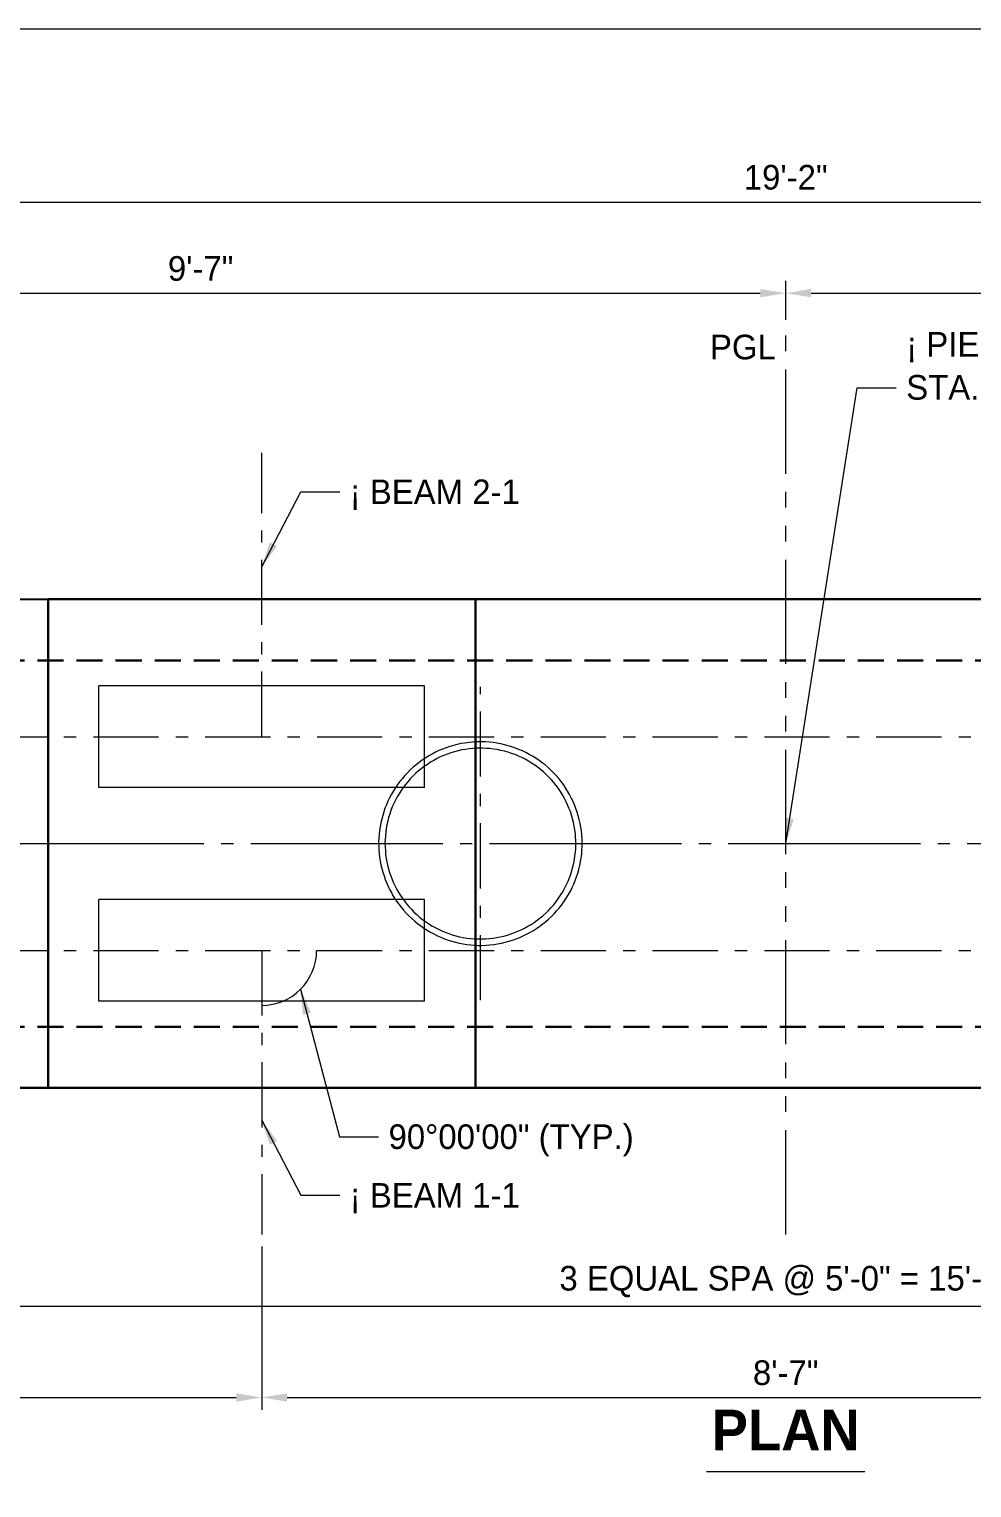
# Model space of a CAD drawing. Extents: x -1 to 861, y -26 to 2.
# Drawn here: x 246.72 to 254.44, y -10.95 to 1 of the extents above; entities that cross this region are included whole.
import ezdxf
from ezdxf.enums import TextEntityAlignment as Align

# ---------------------------------------------------------------- set-up
doc = ezdxf.new("R2010")
doc.units = 21
doc.header["$MEASUREMENT"] = 0
for name, pattern in [('DGN2', [0.12, 0.08, -0.04]), ('DGN4', [0.336, 0.2, -0.053, 0.03, -0.053]), ('DGN6', [0.584, 0.32, -0.056, 0.048, -0.056, 0.048, -0.056]), ('DGN7', [0.726, 0.59, -0.053, 0.03, -0.053])]:
    doc.linetypes.add(name, pattern=pattern)
for name, color, linetype, lineweight in [('BaseLineSurveyPGL', 1, 'DGN6', 9), ('BearingPadMisc', 5, 'Continuous', 15), ('Border', 7, 'Continuous', 15), ('CL_Major', 1, 'DGN7', 9), ('CL_Minor', 7, 'DGN4', 9), ('Dimension', 7, 'Continuous', 9), ('Leader', 7, 'Continuous', 9), ('PileSteel_h', 30, 'DGN2', 15), ('SubStrConc', 3, 'Continuous', 30), ('SubStrConc2', 3, 'Continuous', 30), ('SubStrConc_h', 3, 'DGN2', 30), ('TextStructures', 7, 'Continuous', 9)]:
    doc.layers.add(name, color=color, linetype=linetype, lineweight=lineweight)
doc.styles.add('FDOT Bold (Large)', font='FDOTBold.ttf')
doc.styles.add('FDOT Structures', font='FDOT.ttf')
doc.styles.add('FDOT Structures Annotation', font='FDOT.ttf')

msp = doc.modelspace()

# ---------------------------------------------------------------- linework, layer by layer
at = {"layer": 'BaseLineSurveyPGL', "ltscale": 2.666667}
msp.add_line((252.917, -8.87), (252.917, -1.482), dxfattribs=at)
at = {"layer": 'BearingPadMisc'}
for points in [[(249.958, -4.378), (247.292, -4.378)], [(247.292, -5.211), (247.292, -4.378)], [(249.958, -5.211), (249.958, -4.378)], [(249.958, -5.211), (247.292, -5.211)], [(249.958, -6.128), (247.292, -6.128)], [(247.292, -6.961), (247.292, -6.128)], [(249.958, -6.961), (249.958, -6.128)], [(249.958, -6.961), (247.292, -6.961)]]:
    msp.add_lwpolyline(points, dxfattribs=at)
at = {"layer": 'Border'}
msp.add_lwpolyline([(239, -25.667), (281.267, -25.667), (281.267, 1), (239, 1)], close=True, dxfattribs=at)
at = {"layer": 'CL_Major', "ltscale": 2.666667}
msp.add_line((242.667, -5.669), (263.167, -5.669), dxfattribs=at)
at = {"layer": 'CL_Minor', "ltscale": 2.666667}
for p, q in [((248.625, -4.795), (248.625, -2.469)), ((250.417, -6.953), (250.417, -4.386)), ((242.667, -4.795), (263.167, -4.795)), ((242.667, -6.545), (263.167, -6.545)), ((248.625, -6.545), (248.625, -8.87))]:
    msp.add_line(p, q, dxfattribs=at)
at = {"layer": 'Dimension'}
for p, q in [((243.542, -0.416), (262.292, -0.416)), ((252.917, -1.381), (252.917, -1.061)), ((252.917, -1.381), (252.917, -1.061)), ((243.542, -1.162), (252.708, -1.162)), ((253.125, -1.162), (262.292, -1.162)), ((248.625, -8.97), (248.625, -10.306)), ((248.625, -8.97), (248.625, -10.306)), ((245.625, -9.459), (260.208, -9.459)), ((243.542, -10.206), (248.417, -10.206)), ((248.833, -10.206), (257, -10.206))]:
    msp.add_line(p, q, dxfattribs=at)
msp.add_arc((248.625, -6.545), 0.45, 270, 360, dxfattribs=at)
for points in [[(252.708, -1.128), (252.917, -1.162), (252.708, -1.196)], [(253.125, -1.196), (252.917, -1.162), (253.125, -1.128)], [(248.417, -10.171), (248.625, -10.206), (248.417, -10.24)], [(248.833, -10.24), (248.625, -10.206), (248.833, -10.171)]]:
    msp.add_solid(points, dxfattribs=at)
at = {"layer": 'Leader'}
for points in [[(252.917, -5.669), (253.503, -1.936), (253.823, -1.936)], [(248.625, -3.403), (248.945, -2.789), (249.265, -2.789)], [(248.943, -6.863), (249.263, -8.07), (249.583, -8.07)], [(248.625, -7.936), (248.945, -8.55), (249.265, -8.55)]]:
    msp.add_lwpolyline(points, dxfattribs=at)
for points in [[(248.625, -3.403), (248.691, -3.202), (248.752, -3.234)], [(252.917, -5.669), (252.915, -5.458), (252.983, -5.469)], [(248.943, -6.863), (249.03, -7.055), (248.963, -7.073)], [(248.625, -7.936), (248.752, -8.105), (248.691, -8.137)]]:
    msp.add_solid(points, dxfattribs=at)
at = {"layer": 'PileSteel_h', "ltscale": 2.666667}
for points in [[(250.417, -4.836), (250.385, -4.837), (250.353, -4.839), (250.321, -4.842), (250.29, -4.846), (250.258, -4.851), (250.227, -4.858), (250.197, -4.866), (250.166, -4.875), (250.136, -4.885), (250.106, -4.896), (250.077, -4.908), (250.048, -4.922), (250.02, -4.936), (249.993, -4.952), (249.966, -4.969), (249.939, -4.986), (249.914, -5.005), (249.889, -5.025), (249.865, -5.045), (249.841, -5.066), (249.819, -5.089), (249.797, -5.112), (249.777, -5.136), (249.757, -5.16), (249.738, -5.186), (249.72, -5.212), (249.704, -5.238), (249.688, -5.266), (249.673, -5.294), (249.659, -5.322), (249.647, -5.351), (249.635, -5.38), (249.625, -5.41), (249.616, -5.44), (249.608, -5.47), (249.601, -5.501), (249.595, -5.532), (249.59, -5.563), (249.587, -5.594), (249.585, -5.625), (249.583, -5.657), (249.584, -5.688), (249.585, -5.72), (249.587, -5.751), (249.591, -5.782), (249.596, -5.813), (249.602, -5.844), (249.609, -5.874), (249.617, -5.904), (249.627, -5.934), (249.637, -5.964), (249.649, -5.993), (249.661, -6.021), (249.675, -6.049), (249.69, -6.077), (249.695, -6.086), (249.711, -6.113), (249.729, -6.14), (249.747, -6.166), (249.767, -6.191), (249.787, -6.216), (249.809, -6.239), (249.831, -6.262), (249.854, -6.284), (249.878, -6.305), (249.902, -6.325), (249.928, -6.344), (249.954, -6.362), (249.98, -6.379), (250.008, -6.395), (250.035, -6.41), (250.064, -6.424), (250.093, -6.437), (250.122, -6.449), (250.152, -6.46), (250.182, -6.469), (250.213, -6.477), (250.243, -6.485), (250.274, -6.491), (250.306, -6.495), (250.337, -6.499), (250.368, -6.501), (250.4, -6.503), (250.432, -6.503), (250.463, -6.501), (250.494, -6.499), (250.526, -6.496), (250.557, -6.491), (250.588, -6.485), (250.618, -6.478), (250.649, -6.47), (250.679, -6.46), (250.708, -6.45), (250.738, -6.438), (250.766, -6.426), (250.795, -6.412), (250.822, -6.397), (250.85, -6.382), (250.876, -6.365), (250.902, -6.347), (250.927, -6.328), (250.951, -6.309), (250.975, -6.288), (250.998, -6.267), (251.02, -6.244), (251.041, -6.221), (251.061, -6.198), (251.081, -6.173), (251.099, -6.148), (251.116, -6.122), (251.133, -6.095), (251.138, -6.086), (251.154, -6.058), (251.168, -6.03), (251.181, -6.001), (251.193, -5.971), (251.204, -5.941), (251.214, -5.911), (251.223, -5.881), (251.23, -5.85), (251.237, -5.819), (251.242, -5.787), (251.246, -5.756), (251.248, -5.724), (251.25, -5.692), (251.25, -5.661), (251.249, -5.629), (251.247, -5.598), (251.244, -5.566), (251.239, -5.535), (251.233, -5.504), (251.226, -5.473), (251.218, -5.442), (251.209, -5.412), (251.199, -5.382), (251.187, -5.353), (251.175, -5.324), (251.161, -5.295), (251.147, -5.267), (251.131, -5.24), (251.114, -5.213), (251.096, -5.187), (251.078, -5.162), (251.058, -5.137), (251.037, -5.113), (251.016, -5.09), (250.994, -5.068), (250.971, -5.047), (250.947, -5.026), (250.922, -5.007), (250.897, -4.988), (250.871, -4.971), (250.844, -4.954), (250.817, -4.939), (250.789, -4.924), (250.761, -4.911), (250.732, -4.898), (250.703, -4.887), (250.673, -4.877), (250.643, -4.868), (250.613, -4.86), (250.583, -4.853), (250.552, -4.847), (250.521, -4.843), (250.49, -4.839), (250.459, -4.837), (250.438, -4.836), (250.417, -4.836)], [(250.417, -4.836), (250.385, -4.837), (250.353, -4.839), (250.321, -4.842), (250.29, -4.846), (250.258, -4.851), (250.227, -4.858), (250.197, -4.866), (250.166, -4.875), (250.136, -4.885), (250.106, -4.896), (250.077, -4.908), (250.048, -4.922), (250.02, -4.936), (249.993, -4.952), (249.966, -4.969), (249.939, -4.986), (249.914, -5.005), (249.889, -5.025), (249.865, -5.045), (249.841, -5.066), (249.819, -5.089), (249.797, -5.112), (249.777, -5.136), (249.757, -5.16), (249.738, -5.186), (249.72, -5.212), (249.704, -5.238), (249.688, -5.266), (249.673, -5.294), (249.659, -5.322), (249.647, -5.351), (249.635, -5.38), (249.625, -5.41), (249.616, -5.44), (249.608, -5.47), (249.601, -5.501), (249.595, -5.532), (249.59, -5.563), (249.587, -5.594), (249.585, -5.625), (249.583, -5.657), (249.584, -5.688), (249.585, -5.72), (249.587, -5.751), (249.591, -5.782), (249.596, -5.813), (249.602, -5.844), (249.609, -5.874), (249.617, -5.904), (249.627, -5.934), (249.637, -5.964), (249.649, -5.993), (249.661, -6.021), (249.675, -6.049), (249.69, -6.077), (249.695, -6.086), (249.711, -6.113), (249.729, -6.14), (249.747, -6.166), (249.767, -6.191), (249.787, -6.216), (249.809, -6.239), (249.831, -6.262), (249.854, -6.284), (249.878, -6.305), (249.902, -6.325), (249.928, -6.344), (249.954, -6.362), (249.98, -6.379), (250.008, -6.395), (250.035, -6.41), (250.064, -6.424), (250.093, -6.437), (250.122, -6.449), (250.152, -6.46), (250.182, -6.469), (250.213, -6.477), (250.243, -6.485), (250.274, -6.491), (250.306, -6.495), (250.337, -6.499), (250.368, -6.501), (250.4, -6.503), (250.432, -6.503), (250.463, -6.501), (250.494, -6.499), (250.526, -6.496), (250.557, -6.491), (250.588, -6.485), (250.618, -6.478), (250.649, -6.47), (250.679, -6.46), (250.708, -6.45), (250.738, -6.438), (250.766, -6.426), (250.795, -6.412), (250.822, -6.397), (250.85, -6.382), (250.876, -6.365), (250.902, -6.347), (250.927, -6.328), (250.951, -6.309), (250.975, -6.288), (250.998, -6.267), (251.02, -6.244), (251.041, -6.221), (251.061, -6.198), (251.081, -6.173), (251.099, -6.148), (251.116, -6.122), (251.133, -6.095), (251.138, -6.086), (251.154, -6.058), (251.168, -6.03), (251.181, -6.001), (251.193, -5.971), (251.204, -5.941), (251.214, -5.911), (251.223, -5.881), (251.23, -5.85), (251.237, -5.819), (251.242, -5.787), (251.246, -5.756), (251.248, -5.724), (251.25, -5.692), (251.25, -5.661), (251.249, -5.629), (251.247, -5.598), (251.244, -5.566), (251.239, -5.535), (251.233, -5.504), (251.226, -5.473), (251.218, -5.442), (251.209, -5.412), (251.199, -5.382), (251.187, -5.353), (251.175, -5.324), (251.161, -5.295), (251.147, -5.267), (251.131, -5.24), (251.114, -5.213), (251.096, -5.187), (251.078, -5.162), (251.058, -5.137), (251.037, -5.113), (251.016, -5.09), (250.994, -5.068), (250.971, -5.047), (250.947, -5.026), (250.922, -5.007), (250.897, -4.988), (250.871, -4.971), (250.844, -4.954), (250.817, -4.939), (250.789, -4.924), (250.761, -4.911), (250.732, -4.898), (250.703, -4.887), (250.673, -4.877), (250.643, -4.868), (250.613, -4.86), (250.583, -4.853), (250.552, -4.847), (250.521, -4.843), (250.49, -4.839), (250.459, -4.837), (250.438, -4.836), (250.417, -4.836)], [(250.417, -4.836), (250.385, -4.837), (250.353, -4.839), (250.321, -4.842), (250.29, -4.846), (250.258, -4.851), (250.227, -4.858), (250.197, -4.866), (250.166, -4.875), (250.136, -4.885), (250.106, -4.896), (250.077, -4.908), (250.048, -4.922), (250.02, -4.936), (249.993, -4.952), (249.966, -4.969), (249.939, -4.986), (249.914, -5.005), (249.889, -5.025), (249.865, -5.045), (249.841, -5.066), (249.819, -5.089), (249.797, -5.112), (249.777, -5.136), (249.757, -5.16), (249.738, -5.186), (249.72, -5.212), (249.704, -5.238), (249.688, -5.266), (249.673, -5.294), (249.659, -5.322), (249.647, -5.351), (249.635, -5.38), (249.625, -5.41), (249.616, -5.44), (249.608, -5.47), (249.601, -5.501), (249.595, -5.532), (249.59, -5.563), (249.587, -5.594), (249.585, -5.625), (249.583, -5.657), (249.584, -5.688), (249.585, -5.72), (249.587, -5.751), (249.591, -5.782), (249.596, -5.813), (249.602, -5.844), (249.609, -5.874), (249.617, -5.904), (249.627, -5.934), (249.637, -5.964), (249.649, -5.993), (249.661, -6.021), (249.675, -6.049), (249.69, -6.077), (249.695, -6.086), (249.711, -6.113), (249.729, -6.14), (249.747, -6.166), (249.767, -6.191), (249.787, -6.216), (249.809, -6.239), (249.831, -6.262), (249.854, -6.284), (249.878, -6.305), (249.902, -6.325), (249.928, -6.344), (249.954, -6.362), (249.98, -6.379), (250.008, -6.395), (250.035, -6.41), (250.064, -6.424), (250.093, -6.437), (250.122, -6.449), (250.152, -6.46), (250.182, -6.469), (250.213, -6.477), (250.243, -6.485), (250.274, -6.491), (250.306, -6.495), (250.337, -6.499), (250.368, -6.501), (250.4, -6.503), (250.432, -6.503), (250.463, -6.501), (250.494, -6.499), (250.526, -6.496), (250.557, -6.491), (250.588, -6.485), (250.618, -6.478), (250.649, -6.47), (250.679, -6.46), (250.708, -6.45), (250.738, -6.438), (250.766, -6.426), (250.795, -6.412), (250.822, -6.397), (250.85, -6.382), (250.876, -6.365), (250.902, -6.347), (250.927, -6.328), (250.951, -6.309), (250.975, -6.288), (250.998, -6.267), (251.02, -6.244), (251.041, -6.221), (251.061, -6.198), (251.081, -6.173), (251.099, -6.148), (251.116, -6.122), (251.133, -6.095), (251.138, -6.086), (251.154, -6.058), (251.168, -6.03), (251.181, -6.001), (251.193, -5.971), (251.204, -5.941), (251.214, -5.911), (251.223, -5.881), (251.23, -5.85), (251.237, -5.819), (251.242, -5.787), (251.246, -5.756), (251.248, -5.724), (251.25, -5.692), (251.25, -5.661), (251.249, -5.629), (251.247, -5.598), (251.244, -5.566), (251.239, -5.535), (251.233, -5.504), (251.226, -5.473), (251.218, -5.442), (251.209, -5.412), (251.199, -5.382), (251.187, -5.353), (251.175, -5.324), (251.161, -5.295), (251.147, -5.267), (251.131, -5.24), (251.114, -5.213), (251.096, -5.187), (251.078, -5.162), (251.058, -5.137), (251.037, -5.113), (251.016, -5.09), (250.994, -5.068), (250.971, -5.047), (250.947, -5.026), (250.922, -5.007), (250.897, -4.988), (250.871, -4.971), (250.844, -4.954), (250.817, -4.939), (250.789, -4.924), (250.761, -4.911), (250.732, -4.898), (250.703, -4.887), (250.673, -4.877), (250.643, -4.868), (250.613, -4.86), (250.583, -4.853), (250.552, -4.847), (250.521, -4.843), (250.49, -4.839), (250.459, -4.837), (250.438, -4.836), (250.417, -4.836)], [(250.417, -4.836), (250.385, -4.837), (250.353, -4.839), (250.321, -4.842), (250.29, -4.846), (250.258, -4.851), (250.227, -4.858), (250.197, -4.866), (250.166, -4.875), (250.136, -4.885), (250.106, -4.896), (250.077, -4.908), (250.048, -4.922), (250.02, -4.936), (249.993, -4.952), (249.966, -4.969), (249.939, -4.986), (249.914, -5.005), (249.889, -5.025), (249.865, -5.045), (249.841, -5.066), (249.819, -5.089), (249.797, -5.112), (249.777, -5.136), (249.757, -5.16), (249.738, -5.186), (249.72, -5.212), (249.704, -5.238), (249.688, -5.266), (249.673, -5.294), (249.659, -5.322), (249.647, -5.351), (249.635, -5.38), (249.625, -5.41), (249.616, -5.44), (249.608, -5.47), (249.601, -5.501), (249.595, -5.532), (249.59, -5.563), (249.587, -5.594), (249.585, -5.625), (249.583, -5.657), (249.584, -5.688), (249.585, -5.72), (249.587, -5.751), (249.591, -5.782), (249.596, -5.813), (249.602, -5.844), (249.609, -5.874), (249.617, -5.904), (249.627, -5.934), (249.637, -5.964), (249.649, -5.993), (249.661, -6.021), (249.675, -6.049), (249.69, -6.077), (249.695, -6.086), (249.711, -6.113), (249.729, -6.14), (249.747, -6.166), (249.767, -6.191), (249.787, -6.216), (249.809, -6.239), (249.831, -6.262), (249.854, -6.284), (249.878, -6.305), (249.902, -6.325), (249.928, -6.344), (249.954, -6.362), (249.98, -6.379), (250.008, -6.395), (250.035, -6.41), (250.064, -6.424), (250.093, -6.437), (250.122, -6.449), (250.152, -6.46), (250.182, -6.469), (250.213, -6.477), (250.243, -6.485), (250.274, -6.491), (250.306, -6.495), (250.337, -6.499), (250.368, -6.501), (250.4, -6.503), (250.432, -6.503), (250.463, -6.501), (250.494, -6.499), (250.526, -6.496), (250.557, -6.491), (250.588, -6.485), (250.618, -6.478), (250.649, -6.47), (250.679, -6.46), (250.708, -6.45), (250.738, -6.438), (250.766, -6.426), (250.795, -6.412), (250.822, -6.397), (250.85, -6.382), (250.876, -6.365), (250.902, -6.347), (250.927, -6.328), (250.951, -6.309), (250.975, -6.288), (250.998, -6.267), (251.02, -6.244), (251.041, -6.221), (251.061, -6.198), (251.081, -6.173), (251.099, -6.148), (251.116, -6.122), (251.133, -6.095), (251.138, -6.086), (251.154, -6.058), (251.168, -6.03), (251.181, -6.001), (251.193, -5.971), (251.204, -5.941), (251.214, -5.911), (251.223, -5.881), (251.23, -5.85), (251.237, -5.819), (251.242, -5.787), (251.246, -5.756), (251.248, -5.724), (251.25, -5.692), (251.25, -5.661), (251.249, -5.629), (251.247, -5.598), (251.244, -5.566), (251.239, -5.535), (251.233, -5.504), (251.226, -5.473), (251.218, -5.442), (251.209, -5.412), (251.199, -5.382), (251.187, -5.353), (251.175, -5.324), (251.161, -5.295), (251.147, -5.267), (251.131, -5.24), (251.114, -5.213), (251.096, -5.187), (251.078, -5.162), (251.058, -5.137), (251.037, -5.113), (251.016, -5.09), (250.994, -5.068), (250.971, -5.047), (250.947, -5.026), (250.922, -5.007), (250.897, -4.988), (250.871, -4.971), (250.844, -4.954), (250.817, -4.939), (250.789, -4.924), (250.761, -4.911), (250.732, -4.898), (250.703, -4.887), (250.673, -4.877), (250.643, -4.868), (250.613, -4.86), (250.583, -4.853), (250.552, -4.847), (250.521, -4.843), (250.49, -4.839), (250.459, -4.837), (250.438, -4.836), (250.417, -4.836)], [(250.417, -4.836), (250.385, -4.837), (250.353, -4.839), (250.321, -4.842), (250.29, -4.846), (250.258, -4.851), (250.227, -4.858), (250.197, -4.866), (250.166, -4.875), (250.136, -4.885), (250.106, -4.896), (250.077, -4.908), (250.048, -4.922), (250.02, -4.936), (249.993, -4.952), (249.966, -4.969), (249.939, -4.986), (249.914, -5.005), (249.889, -5.025), (249.865, -5.045), (249.841, -5.066), (249.819, -5.089), (249.797, -5.112), (249.777, -5.136), (249.757, -5.16), (249.738, -5.186), (249.72, -5.212), (249.704, -5.238), (249.688, -5.266), (249.673, -5.294), (249.659, -5.322), (249.647, -5.351), (249.635, -5.38), (249.625, -5.41), (249.616, -5.44), (249.608, -5.47), (249.601, -5.501), (249.595, -5.532), (249.59, -5.563), (249.587, -5.594), (249.585, -5.625), (249.583, -5.657), (249.584, -5.688), (249.585, -5.72), (249.587, -5.751), (249.591, -5.782), (249.596, -5.813), (249.602, -5.844), (249.609, -5.874), (249.617, -5.904), (249.627, -5.934), (249.637, -5.964), (249.649, -5.993), (249.661, -6.021), (249.675, -6.049), (249.69, -6.077), (249.695, -6.086), (249.711, -6.113), (249.729, -6.14), (249.747, -6.166), (249.767, -6.191), (249.787, -6.216), (249.809, -6.239), (249.831, -6.262), (249.854, -6.284), (249.878, -6.305), (249.902, -6.325), (249.928, -6.344), (249.954, -6.362), (249.98, -6.379), (250.008, -6.395), (250.035, -6.41), (250.064, -6.424), (250.093, -6.437), (250.122, -6.449), (250.152, -6.46), (250.182, -6.469), (250.213, -6.477), (250.243, -6.485), (250.274, -6.491), (250.306, -6.495), (250.337, -6.499), (250.368, -6.501), (250.4, -6.503), (250.432, -6.503), (250.463, -6.501), (250.494, -6.499), (250.526, -6.496), (250.557, -6.491), (250.588, -6.485), (250.618, -6.478), (250.649, -6.47), (250.679, -6.46), (250.708, -6.45), (250.738, -6.438), (250.766, -6.426), (250.795, -6.412), (250.822, -6.397), (250.85, -6.382), (250.876, -6.365), (250.902, -6.347), (250.927, -6.328), (250.951, -6.309), (250.975, -6.288), (250.998, -6.267), (251.02, -6.244), (251.041, -6.221), (251.061, -6.198), (251.081, -6.173), (251.099, -6.148), (251.116, -6.122), (251.133, -6.095), (251.138, -6.086), (251.154, -6.058), (251.168, -6.03), (251.181, -6.001), (251.193, -5.971), (251.204, -5.941), (251.214, -5.911), (251.223, -5.881), (251.23, -5.85), (251.237, -5.819), (251.242, -5.787), (251.246, -5.756), (251.248, -5.724), (251.25, -5.692), (251.25, -5.661), (251.249, -5.629), (251.247, -5.598), (251.244, -5.566), (251.239, -5.535), (251.233, -5.504), (251.226, -5.473), (251.218, -5.442), (251.209, -5.412), (251.199, -5.382), (251.187, -5.353), (251.175, -5.324), (251.161, -5.295), (251.147, -5.267), (251.131, -5.24), (251.114, -5.213), (251.096, -5.187), (251.078, -5.162), (251.058, -5.137), (251.037, -5.113), (251.016, -5.09), (250.994, -5.068), (250.971, -5.047), (250.947, -5.026), (250.922, -5.007), (250.897, -4.988), (250.871, -4.971), (250.844, -4.954), (250.817, -4.939), (250.789, -4.924), (250.761, -4.911), (250.732, -4.898), (250.703, -4.887), (250.673, -4.877), (250.643, -4.868), (250.613, -4.86), (250.583, -4.853), (250.552, -4.847), (250.521, -4.843), (250.49, -4.839), (250.459, -4.837), (250.438, -4.836), (250.417, -4.836)], [(250.417, -4.836), (250.385, -4.837), (250.353, -4.839), (250.321, -4.842), (250.29, -4.846), (250.258, -4.851), (250.227, -4.858), (250.197, -4.866), (250.166, -4.875), (250.136, -4.885), (250.106, -4.896), (250.077, -4.908), (250.048, -4.922), (250.02, -4.936), (249.993, -4.952), (249.966, -4.969), (249.939, -4.986), (249.914, -5.005), (249.889, -5.025), (249.865, -5.045), (249.841, -5.066), (249.819, -5.089), (249.797, -5.112), (249.777, -5.136), (249.757, -5.16), (249.738, -5.186), (249.72, -5.212), (249.704, -5.238), (249.688, -5.266), (249.673, -5.294), (249.659, -5.322), (249.647, -5.351), (249.635, -5.38), (249.625, -5.41), (249.616, -5.44), (249.608, -5.47), (249.601, -5.501), (249.595, -5.532), (249.59, -5.563), (249.587, -5.594), (249.585, -5.625), (249.583, -5.657), (249.584, -5.688), (249.585, -5.72), (249.587, -5.751), (249.591, -5.782), (249.596, -5.813), (249.602, -5.844), (249.609, -5.874), (249.617, -5.904), (249.627, -5.934), (249.637, -5.964), (249.649, -5.993), (249.661, -6.021), (249.675, -6.049), (249.69, -6.077), (249.695, -6.086), (249.711, -6.113), (249.729, -6.14), (249.747, -6.166), (249.767, -6.191), (249.787, -6.216), (249.809, -6.239), (249.831, -6.262), (249.854, -6.284), (249.878, -6.305), (249.902, -6.325), (249.928, -6.344), (249.954, -6.362), (249.98, -6.379), (250.008, -6.395), (250.035, -6.41), (250.064, -6.424), (250.093, -6.437), (250.122, -6.449), (250.152, -6.46), (250.182, -6.469), (250.213, -6.477), (250.243, -6.485), (250.274, -6.491), (250.306, -6.495), (250.337, -6.499), (250.368, -6.501), (250.4, -6.503), (250.432, -6.503), (250.463, -6.501), (250.494, -6.499), (250.526, -6.496), (250.557, -6.491), (250.588, -6.485), (250.618, -6.478), (250.649, -6.47), (250.679, -6.46), (250.708, -6.45), (250.738, -6.438), (250.766, -6.426), (250.795, -6.412), (250.822, -6.397), (250.85, -6.382), (250.876, -6.365), (250.902, -6.347), (250.927, -6.328), (250.951, -6.309), (250.975, -6.288), (250.998, -6.267), (251.02, -6.244), (251.041, -6.221), (251.061, -6.198), (251.081, -6.173), (251.099, -6.148), (251.116, -6.122), (251.133, -6.095), (251.138, -6.086), (251.154, -6.058), (251.168, -6.03), (251.181, -6.001), (251.193, -5.971), (251.204, -5.941), (251.214, -5.911), (251.223, -5.881), (251.23, -5.85), (251.237, -5.819), (251.242, -5.787), (251.246, -5.756), (251.248, -5.724), (251.25, -5.692), (251.25, -5.661), (251.249, -5.629), (251.247, -5.598), (251.244, -5.566), (251.239, -5.535), (251.233, -5.504), (251.226, -5.473), (251.218, -5.442), (251.209, -5.412), (251.199, -5.382), (251.187, -5.353), (251.175, -5.324), (251.161, -5.295), (251.147, -5.267), (251.131, -5.24), (251.114, -5.213), (251.096, -5.187), (251.078, -5.162), (251.058, -5.137), (251.037, -5.113), (251.016, -5.09), (250.994, -5.068), (250.971, -5.047), (250.947, -5.026), (250.922, -5.007), (250.897, -4.988), (250.871, -4.971), (250.844, -4.954), (250.817, -4.939), (250.789, -4.924), (250.761, -4.911), (250.732, -4.898), (250.703, -4.887), (250.673, -4.877), (250.643, -4.868), (250.613, -4.86), (250.583, -4.853), (250.552, -4.847), (250.521, -4.843), (250.49, -4.839), (250.459, -4.837), (250.438, -4.836), (250.417, -4.836)], [(250.417, -4.888), (250.386, -4.889), (250.355, -4.891), (250.324, -4.894), (250.294, -4.898), (250.263, -4.903), (250.233, -4.91), (250.204, -4.918), (250.174, -4.927), (250.145, -4.937), (250.117, -4.948), (250.088, -4.96), (250.061, -4.974), (250.034, -4.988), (250.007, -5.004), (249.982, -5.021), (249.956, -5.038), (249.932, -5.057), (249.908, -5.076), (249.885, -5.097), (249.863, -5.118), (249.842, -5.14), (249.822, -5.163), (249.803, -5.186), (249.784, -5.211), (249.767, -5.236), (249.75, -5.262), (249.735, -5.288), (249.72, -5.315), (249.707, -5.342), (249.695, -5.37), (249.684, -5.399), (249.674, -5.428), (249.665, -5.457), (249.657, -5.486), (249.651, -5.516), (249.645, -5.546), (249.641, -5.576), (249.638, -5.606), (249.636, -5.637), (249.635, -5.667), (249.636, -5.697), (249.638, -5.728), (249.64, -5.758), (249.644, -5.788), (249.65, -5.818), (249.656, -5.847), (249.663, -5.877), (249.672, -5.906), (249.682, -5.934), (249.693, -5.963), (249.704, -5.99), (249.717, -6.018), (249.731, -6.045), (249.74, -6.059), (249.74, -6.06), (249.756, -6.086), (249.773, -6.112), (249.791, -6.137), (249.81, -6.162), (249.83, -6.185), (249.851, -6.208), (249.872, -6.23), (249.895, -6.251), (249.918, -6.271), (249.942, -6.29), (249.967, -6.308), (249.992, -6.325), (250.018, -6.342), (250.045, -6.357), (250.072, -6.371), (250.1, -6.384), (250.128, -6.396), (250.157, -6.406), (250.186, -6.416), (250.216, -6.424), (250.245, -6.432), (250.275, -6.438), (250.306, -6.443), (250.336, -6.446), (250.366, -6.449), (250.397, -6.45), (250.427, -6.451), (250.458, -6.45), (250.488, -6.447), (250.519, -6.444), (250.549, -6.439), (250.579, -6.434), (250.608, -6.427), (250.638, -6.419), (250.667, -6.41), (250.695, -6.399), (250.724, -6.388), (250.751, -6.375), (250.778, -6.362), (250.805, -6.347), (250.831, -6.332), (250.857, -6.315), (250.881, -6.297), (250.905, -6.279), (250.929, -6.26), (250.951, -6.239), (250.973, -6.218), (250.994, -6.196), (251.014, -6.173), (251.033, -6.15), (251.051, -6.126), (251.068, -6.101), (251.084, -6.075), (251.093, -6.061), (251.093, -6.06), (251.108, -6.033), (251.122, -6.005), (251.135, -5.977), (251.146, -5.949), (251.157, -5.92), (251.166, -5.89), (251.174, -5.861), (251.181, -5.831), (251.187, -5.801), (251.191, -5.77), (251.195, -5.74), (251.197, -5.709), (251.198, -5.678), (251.198, -5.648), (251.196, -5.617), (251.194, -5.586), (251.19, -5.556), (251.185, -5.526), (251.178, -5.496), (251.171, -5.466), (251.162, -5.437), (251.153, -5.408), (251.142, -5.379), (251.13, -5.351), (251.117, -5.323), (251.103, -5.296), (251.088, -5.27), (251.072, -5.244), (251.055, -5.218), (251.037, -5.194), (251.018, -5.17), (250.998, -5.147), (250.977, -5.125), (250.955, -5.103), (250.933, -5.083), (250.909, -5.063), (250.885, -5.044), (250.861, -5.027), (250.835, -5.01), (250.81, -4.994), (250.783, -4.979), (250.756, -4.966), (250.728, -4.953), (250.7, -4.941), (250.672, -4.931), (250.643, -4.922), (250.614, -4.913), (250.584, -4.906), (250.555, -4.9), (250.525, -4.896), (250.495, -4.892), (250.465, -4.89), (250.435, -4.888), (250.426, -4.888), (250.417, -4.888)], [(250.417, -4.888), (250.386, -4.889), (250.355, -4.891), (250.324, -4.894), (250.294, -4.898), (250.263, -4.903), (250.233, -4.91), (250.204, -4.918), (250.174, -4.927), (250.145, -4.937), (250.117, -4.948), (250.088, -4.96), (250.061, -4.974), (250.034, -4.988), (250.007, -5.004), (249.982, -5.021), (249.956, -5.038), (249.932, -5.057), (249.908, -5.076), (249.885, -5.097), (249.863, -5.118), (249.842, -5.14), (249.822, -5.163), (249.803, -5.186), (249.784, -5.211), (249.767, -5.236), (249.75, -5.262), (249.735, -5.288), (249.72, -5.315), (249.707, -5.342), (249.695, -5.37), (249.684, -5.399), (249.674, -5.428), (249.665, -5.457), (249.657, -5.486), (249.651, -5.516), (249.645, -5.546), (249.641, -5.576), (249.638, -5.606), (249.636, -5.637), (249.635, -5.667), (249.636, -5.697), (249.638, -5.728), (249.64, -5.758), (249.644, -5.788), (249.65, -5.818), (249.656, -5.847), (249.663, -5.877), (249.672, -5.906), (249.682, -5.934), (249.693, -5.963), (249.704, -5.99), (249.717, -6.018), (249.731, -6.045), (249.74, -6.059), (249.74, -6.06), (249.756, -6.086), (249.773, -6.112), (249.791, -6.137), (249.81, -6.162), (249.83, -6.185), (249.851, -6.208), (249.872, -6.23), (249.895, -6.251), (249.918, -6.271), (249.942, -6.29), (249.967, -6.308), (249.992, -6.325), (250.018, -6.342), (250.045, -6.357), (250.072, -6.371), (250.1, -6.384), (250.128, -6.396), (250.157, -6.406), (250.186, -6.416), (250.216, -6.424), (250.245, -6.432), (250.275, -6.438), (250.306, -6.443), (250.336, -6.446), (250.366, -6.449), (250.397, -6.45), (250.427, -6.451), (250.458, -6.45), (250.488, -6.447), (250.519, -6.444), (250.549, -6.439), (250.579, -6.434), (250.608, -6.427), (250.638, -6.419), (250.667, -6.41), (250.695, -6.399), (250.724, -6.388), (250.751, -6.375), (250.778, -6.362), (250.805, -6.347), (250.831, -6.332), (250.857, -6.315), (250.881, -6.297), (250.905, -6.279), (250.929, -6.26), (250.951, -6.239), (250.973, -6.218), (250.994, -6.196), (251.014, -6.173), (251.033, -6.15), (251.051, -6.126), (251.068, -6.101), (251.084, -6.075), (251.093, -6.061), (251.093, -6.06), (251.108, -6.033), (251.122, -6.005), (251.135, -5.977), (251.146, -5.949), (251.157, -5.92), (251.166, -5.89), (251.174, -5.861), (251.181, -5.831), (251.187, -5.801), (251.191, -5.77), (251.195, -5.74), (251.197, -5.709), (251.198, -5.678), (251.198, -5.648), (251.196, -5.617), (251.194, -5.586), (251.19, -5.556), (251.185, -5.526), (251.178, -5.496), (251.171, -5.466), (251.162, -5.437), (251.153, -5.408), (251.142, -5.379), (251.13, -5.351), (251.117, -5.323), (251.103, -5.296), (251.088, -5.27), (251.072, -5.244), (251.055, -5.218), (251.037, -5.194), (251.018, -5.17), (250.998, -5.147), (250.977, -5.125), (250.955, -5.103), (250.933, -5.083), (250.909, -5.063), (250.885, -5.044), (250.861, -5.027), (250.835, -5.01), (250.81, -4.994), (250.783, -4.979), (250.756, -4.966), (250.728, -4.953), (250.7, -4.941), (250.672, -4.931), (250.643, -4.922), (250.614, -4.913), (250.584, -4.906), (250.555, -4.9), (250.525, -4.896), (250.495, -4.892), (250.465, -4.89), (250.435, -4.888), (250.426, -4.888), (250.417, -4.888)]]:
    msp.add_lwpolyline(points, dxfattribs=at)
at = {"layer": 'SubStrConc'}
for points in [[(246.875, -3.669), (244.583, -3.67)], [(255.458, -3.669), (250.375, -3.669)], [(246.875, -7.669), (244.583, -7.67)], [(255.458, -7.669), (250.375, -7.669)]]:
    msp.add_lwpolyline(points, dxfattribs=at)
at = {"layer": 'SubStrConc2'}
for points in [[(250.375, -3.669), (246.875, -3.669)], [(246.875, -7.669), (246.875, -3.669)], [(250.375, -7.669), (250.375, -3.669)], [(250.375, -7.669), (246.875, -7.669)]]:
    msp.add_lwpolyline(points, dxfattribs=at)
at = {"layer": 'SubStrConc_h', "ltscale": 2.666667}
for points in [[(262.042, -4.169), (243.792, -4.17)], [(262.042, -4.169), (243.792, -4.17)], [(262.042, -7.169), (243.792, -7.17)], [(262.042, -7.169), (243.792, -7.17)]]:
    msp.add_lwpolyline(points, dxfattribs=at)
at = {"layer": 'TextStructures'}
msp.add_line((252.269, -10.812), (253.564, -10.812), dxfattribs=at)

# ---------------------------------------------------------------- texts
at = {"layer": 'TextStructures', "style": 'FDOT Structures'}
msp.add_text('PGL', height=0.2016, dxfattribs=at).set_placement((252.836, -1.603), align=Align.MIDDLE_RIGHT)
for s, p in [('¡ BEAM 2-1', (249.346, -2.789)), ('90°00\'00" (TYP.)', (249.664, -8.07)), ('¡ BEAM 1-1', (249.346, -8.55))]:
    msp.add_text(s, height=0.2016, dxfattribs=at).set_placement(p, align=Align.MIDDLE_LEFT)
at = {"layer": 'TextStructures', "style": 'FDOT Bold (Large)'}
msp.add_text('PLAN', height=0.3333, dxfattribs=at).set_placement((252.917, -10.739), align=Align.BOTTOM_CENTER)
at = {"layer": 'TextStructures', "insert": (253.904, -2.037), "char_height": 0.2016, "attachment_point": 7, "line_spacing_factor": 1.05, "style": 'FDOT Structures'}
msp.add_mtext('¡ PIER\\PSTA. 17+00.57', dxfattribs=at)

# ---------------------------------------------------------------- next in the draw order: texts
at = {"layer": 'Dimension', "char_height": 0.2016, "attachment_point": 5, "style": 'FDOT Structures Annotation', "bg_fill": 3, "box_fill_scale": 1.1, "bg_fill_color": 1}
for s, insert in [('19\'-2"', (252.917, -0.214)), ('9\'-7"', (248.125, -0.961)), ('3 EQUAL SPA @ 5\'-0" = 15\'-0"', (252.917, -9.257)), ('8\'-7"', (252.917, -10.004))]:
    msp.add_mtext(s, dxfattribs=dict(at, insert=insert))

doc.saveas('drawing.dxf')
